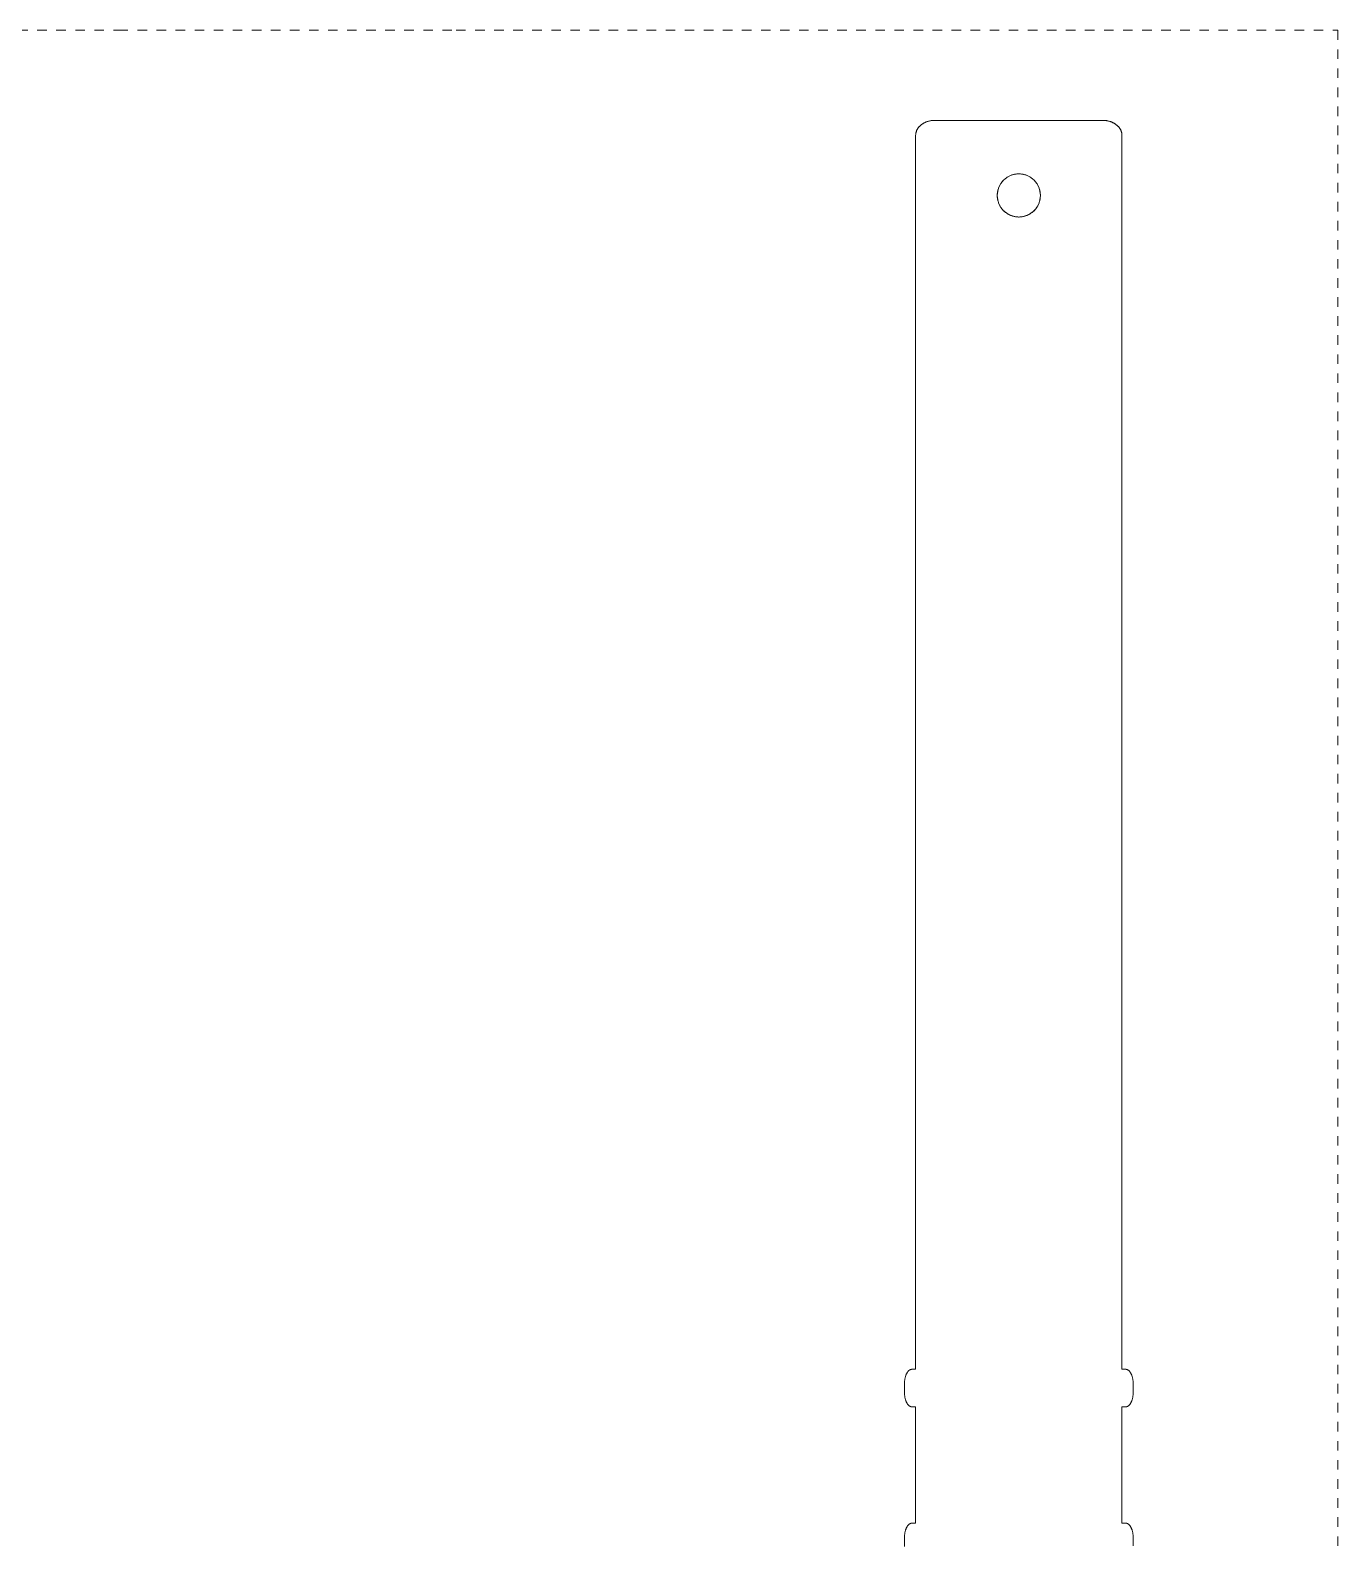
# Model space of a CAD drawing. Header units: inches. Extents: x -7 to 144, y -3 to 95.
# Drawn here: x 69.65 to 83.37, y 11.78 to 27.68 of the extents above; entities that cross this region are included whole.
import ezdxf

# ---------------------------------------------------------------- set-up
doc = ezdxf.new("R2010")
doc.units = ezdxf.units.IN
doc.linetypes.add('HIDDEN', pattern=[1.905, 1.27, -0.635])
doc.layers.add('ZANO_R', color=7, linetype='Continuous', lineweight=0)
doc.layers.add('ZANO_R_przerywana', color=250, linetype='HIDDEN', lineweight=0)

msp = doc.modelspace()

# ---------------------------------------------------------------- linework, layer by layer
at = {"layer": 'ZANO_R'}
for p, q in [((79.0367, 26.70884), (79.03255, 26.70686)), ((79.04089, 26.71073), (79.0367, 26.70884)), ((79.04512, 26.71254), (79.04089, 26.71073)), ((79.04938, 26.71426), (79.04512, 26.71254)), ((79.05368, 26.71589), (79.04938, 26.71426)), ((79.058, 26.71744), (79.05368, 26.71589)), ((79.06236, 26.7189), (79.058, 26.71744)), ((79.06705, 26.72037), (79.06236, 26.7189)), ((79.07177, 26.72174), (79.06705, 26.72037)), ((79.07652, 26.72302), (79.07177, 26.72174)), ((79.08129, 26.7242), (79.07652, 26.72302)), ((79.08608, 26.72529), (79.08129, 26.7242)), ((79.0909, 26.72628), (79.08608, 26.72529)), ((79.09573, 26.72717), (79.0909, 26.72628)), ((79.10059, 26.72797), (79.09573, 26.72717)), ((79.10546, 26.72868), (79.10059, 26.72797)), ((79.11035, 26.7293), (79.10546, 26.72868)), ((79.11526, 26.72982), (79.11035, 26.7293)), ((79.12017, 26.73024), (79.11526, 26.72982)), ((79.12509, 26.73057), (79.12017, 26.73024)), ((79.13001, 26.73081), (79.12509, 26.73057)), ((79.13493, 26.73095), (79.13001, 26.73081)), ((79.13986, 26.73099), (79.13493, 26.73095)), ((79.34894, 26.73099), (79.13986, 26.73099)), ((79.38713, 26.73099), (79.34894, 26.73099)), ((80.65454, 26.73099), (79.38713, 26.73099)), ((80.69274, 26.73099), (80.65454, 26.73099)), ((80.90182, 26.73099), (80.69274, 26.73099)), ((80.90674, 26.73095), (80.90182, 26.73099)), ((80.91167, 26.73081), (80.90674, 26.73095)), ((80.91659, 26.73057), (80.91167, 26.73081)), ((80.92151, 26.73024), (80.91659, 26.73057)), ((80.92642, 26.72982), (80.92151, 26.73024)), ((80.93132, 26.7293), (80.92642, 26.72982)), ((80.93621, 26.72868), (80.93132, 26.7293)), ((80.94109, 26.72797), (80.93621, 26.72868)), ((80.94594, 26.72717), (80.94109, 26.72797)), ((80.95077, 26.72628), (80.94594, 26.72717)), ((80.95559, 26.72529), (80.95077, 26.72628)), ((80.96038, 26.7242), (80.95559, 26.72529)), ((80.96515, 26.72302), (80.96038, 26.7242)), ((80.9699, 26.72174), (80.96515, 26.72302)), ((80.97462, 26.72037), (80.9699, 26.72174)), ((80.97931, 26.7189), (80.97462, 26.72037)), ((80.98367, 26.71744), (80.97931, 26.7189)), ((80.988, 26.71589), (80.98367, 26.71744)), ((80.99229, 26.71426), (80.988, 26.71589)), ((80.99656, 26.71254), (80.99229, 26.71426)), ((81.00078, 26.71073), (80.99656, 26.71254)), ((81.00497, 26.70884), (81.00078, 26.71073)), ((81.00912, 26.70686), (81.00497, 26.70884)), ((78.93822, 26.5774), (78.93816, 26.57351)), ((78.93816, 26.57351), (78.93816, 25.35304)), ((78.93841, 26.58129), (78.93822, 26.5774)), ((78.93872, 26.58518), (78.93841, 26.58129)), ((78.93915, 26.58905), (78.93872, 26.58518)), ((78.9397, 26.5929), (78.93915, 26.58905)), ((78.94037, 26.59674), (78.9397, 26.5929)), ((78.94116, 26.60055), (78.94037, 26.59674)), ((78.94206, 26.60434), (78.94116, 26.60055)), ((78.94313, 26.60824), (78.94206, 26.60434)), ((78.94431, 26.61211), (78.94313, 26.60824)), ((78.94562, 26.61594), (78.94431, 26.61211)), ((78.94704, 26.61973), (78.94562, 26.61594)), ((78.94858, 26.62347), (78.94704, 26.61973)), ((78.95023, 26.62717), (78.94858, 26.62347)), ((78.95199, 26.63081), (78.95023, 26.62717)), ((78.95385, 26.63441), (78.95199, 26.63081)), ((78.95588, 26.63805), (78.95385, 26.63441)), ((78.95801, 26.64164), (78.95588, 26.63805)), ((78.96025, 26.64517), (78.95801, 26.64164)), ((78.96258, 26.64863), (78.96025, 26.64517)), ((78.96501, 26.65202), (78.96258, 26.64863)), ((78.96753, 26.65535), (78.96501, 26.65202)), ((78.97014, 26.65861), (78.96753, 26.65535)), ((78.97283, 26.6618), (78.97014, 26.65861)), ((78.97566, 26.66497), (78.97283, 26.6618)), ((78.97856, 26.66807), (78.97566, 26.66497)), ((78.98155, 26.67109), (78.97856, 26.66807)), ((78.98461, 26.67404), (78.98155, 26.67109)), ((78.98774, 26.67691), (78.98461, 26.67404)), ((78.99093, 26.67971), (78.98774, 26.67691)), ((78.99419, 26.68243), (78.99093, 26.67971)), ((78.99752, 26.68508), (78.99419, 26.68243)), ((79.00117, 26.68785), (78.99752, 26.68508)), ((79.0049, 26.69054), (79.00117, 26.68785)), ((79.00868, 26.69314), (79.0049, 26.69054)), ((79.01253, 26.69564), (79.00868, 26.69314)), ((79.01643, 26.69806), (79.01253, 26.69564)), ((79.02039, 26.70039), (79.01643, 26.69806)), ((79.02439, 26.70264), (79.02039, 26.70039)), ((79.02845, 26.70479), (79.02439, 26.70264)), ((79.03255, 26.70686), (79.02845, 26.70479)), ((81.01322, 26.70479), (81.00912, 26.70686)), ((81.01728, 26.70264), (81.01322, 26.70479)), ((81.02129, 26.70039), (81.01728, 26.70264)), ((81.02524, 26.69806), (81.02129, 26.70039)), ((81.02915, 26.69564), (81.02524, 26.69806)), ((81.03299, 26.69314), (81.02915, 26.69564)), ((81.03678, 26.69054), (81.03299, 26.69314)), ((81.0405, 26.68785), (81.03678, 26.69054)), ((81.04416, 26.68508), (81.0405, 26.68785)), ((81.04748, 26.68243), (81.04416, 26.68508)), ((81.05074, 26.67971), (81.04748, 26.68243)), ((81.05394, 26.67691), (81.05074, 26.67971)), ((81.05707, 26.67404), (81.05394, 26.67691)), ((81.06013, 26.67109), (81.05707, 26.67404)), ((81.06311, 26.66807), (81.06013, 26.67109)), ((81.06602, 26.66497), (81.06311, 26.66807)), ((81.06884, 26.6618), (81.06602, 26.66497)), ((81.07153, 26.65861), (81.06884, 26.6618)), ((81.07414, 26.65535), (81.07153, 26.65861)), ((81.07666, 26.65202), (81.07414, 26.65535)), ((81.07909, 26.64863), (81.07666, 26.65202)), ((81.08143, 26.64517), (81.07909, 26.64863)), ((81.08366, 26.64164), (81.08143, 26.64517)), ((81.08579, 26.63805), (81.08366, 26.64164)), ((81.08782, 26.63441), (81.08579, 26.63805)), ((81.08968, 26.63081), (81.08782, 26.63441)), ((81.09144, 26.62717), (81.08968, 26.63081)), ((81.09309, 26.62347), (81.09144, 26.62717)), ((81.09463, 26.61973), (81.09309, 26.62347)), ((81.09605, 26.61594), (81.09463, 26.61973)), ((81.09736, 26.61211), (81.09605, 26.61594)), ((81.09855, 26.60824), (81.09736, 26.61211)), ((81.09961, 26.60434), (81.09855, 26.60824)), ((81.10052, 26.60055), (81.09961, 26.60434)), ((81.10131, 26.59674), (81.10052, 26.60055)), ((81.10198, 26.5929), (81.10131, 26.59674)), ((81.10253, 26.58905), (81.10198, 26.5929)), ((81.10296, 26.58518), (81.10253, 26.58905)), ((81.10326, 26.58129), (81.10296, 26.58518)), ((81.10345, 26.5774), (81.10326, 26.58129)), ((81.10351, 26.57351), (81.10345, 26.5774)), ((81.10351, 25.35304), (81.10351, 26.57351)), ((79.83814, 26.07726), (79.83368, 26.07094)), ((79.84281, 26.08342), (79.83814, 26.07726)), ((79.84768, 26.08941), (79.84281, 26.08342)), ((79.85276, 26.09524), (79.84768, 26.08941)), ((79.85804, 26.10089), (79.85276, 26.09524)), ((79.8635, 26.10636), (79.85804, 26.10089)), ((79.86915, 26.11163), (79.8635, 26.10636)), ((79.87498, 26.11671), (79.86915, 26.11163)), ((79.88097, 26.12159), (79.87498, 26.11671)), ((79.88713, 26.12626), (79.88097, 26.12159)), ((79.89345, 26.13072), (79.88713, 26.12626)), ((79.89991, 26.13496), (79.89345, 26.13072)), ((79.90652, 26.13898), (79.89991, 26.13496)), ((79.91325, 26.14277), (79.90652, 26.13898)), ((79.92012, 26.14632), (79.91325, 26.14277)), ((79.9271, 26.14964), (79.92012, 26.14632)), ((79.93419, 26.15273), (79.9271, 26.14964)), ((79.94138, 26.15556), (79.93419, 26.15273)), ((79.94866, 26.15815), (79.94138, 26.15556)), ((79.95603, 26.16049), (79.94866, 26.15815)), ((79.96347, 26.16258), (79.95603, 26.16049)), ((79.97098, 26.16441), (79.96347, 26.16258)), ((79.97855, 26.16598), (79.97098, 26.16441)), ((79.98617, 26.16729), (79.97855, 26.16598)), ((79.99382, 26.16835), (79.98617, 26.16729)), ((80.00151, 26.16914), (79.99382, 26.16835)), ((80.00922, 26.16967), (80.00151, 26.16914)), ((80.01695, 26.16993), (80.00922, 26.16967)), ((80.02468, 26.16993), (80.01695, 26.16993)), ((80.03241, 26.16967), (80.02468, 26.16993)), ((80.04012, 26.16914), (80.03241, 26.16967)), ((80.04781, 26.16835), (80.04012, 26.16914)), ((80.05546, 26.1673), (80.04781, 26.16835)), ((80.06308, 26.16599), (80.05546, 26.1673)), ((80.07065, 26.16442), (80.06308, 26.16599)), ((80.07816, 26.16259), (80.07065, 26.16442)), ((80.0856, 26.1605), (80.07816, 26.16259)), ((80.09297, 26.15816), (80.0856, 26.1605)), ((80.10026, 26.15558), (80.09297, 26.15816)), ((80.10745, 26.15274), (80.10026, 26.15558)), ((80.11454, 26.14966), (80.10745, 26.15274)), ((80.12152, 26.14634), (80.11454, 26.14966)), ((80.12838, 26.14279), (80.12152, 26.14634)), ((80.13512, 26.139), (80.12838, 26.14279)), ((80.14173, 26.13498), (80.13512, 26.139)), ((80.14819, 26.13075), (80.14173, 26.13498)), ((80.15451, 26.12629), (80.14819, 26.13075)), ((80.16067, 26.12162), (80.15451, 26.12629)), ((80.16666, 26.11674), (80.16067, 26.12162)), ((80.17249, 26.11166), (80.16666, 26.11674)), ((80.17814, 26.10639), (80.17249, 26.11166)), ((80.1836, 26.10092), (80.17814, 26.10639)), ((80.18888, 26.09527), (80.1836, 26.10092)), ((80.19396, 26.08945), (80.18888, 26.09527)), ((80.19884, 26.08345), (80.19396, 26.08945)), ((80.20351, 26.07729), (80.19884, 26.08345)), ((80.20797, 26.07098), (80.20351, 26.07729)), ((79.79475, 25.95516), (79.79449, 25.94743)), ((79.79449, 25.94743), (79.79449, 25.9397)), ((79.79449, 25.9397), (79.79476, 25.93198)), ((79.79528, 25.96287), (79.79475, 25.95516)), ((79.79476, 25.93198), (79.79529, 25.92426)), ((79.79607, 25.97056), (79.79528, 25.96287)), ((79.79529, 25.92426), (79.79608, 25.91657)), ((79.79712, 25.97822), (79.79607, 25.97056)), ((79.79608, 25.91657), (79.79713, 25.90892)), ((79.79844, 25.98583), (79.79712, 25.97822)), ((79.80001, 25.9934), (79.79844, 25.98583)), ((79.80184, 26.00091), (79.80001, 25.9934)), ((79.80392, 26.00836), (79.80184, 26.00091)), ((79.80626, 26.01572), (79.80392, 26.00836)), ((79.80885, 26.02301), (79.80626, 26.01572)), ((79.81168, 26.0302), (79.80885, 26.02301)), ((79.81476, 26.03729), (79.81168, 26.0302)), ((79.81808, 26.04427), (79.81476, 26.03729)), ((79.82164, 26.05113), (79.81808, 26.04427)), ((79.82542, 26.05787), (79.82164, 26.05113)), ((79.82944, 26.06448), (79.82542, 26.05787)), ((79.83368, 26.07094), (79.82944, 26.06448)), ((80.21221, 26.06451), (80.20797, 26.07098)), ((80.21623, 26.05791), (80.21221, 26.06451)), ((80.22002, 26.05117), (80.21623, 26.05791)), ((80.22357, 26.04431), (80.22002, 26.05117)), ((80.22689, 26.03733), (80.22357, 26.04431)), ((80.22997, 26.03024), (80.22689, 26.03733)), ((80.23281, 26.02305), (80.22997, 26.03024)), ((80.2354, 26.01576), (80.23281, 26.02305)), ((80.23774, 26.0084), (80.2354, 26.01576)), ((80.23983, 26.00095), (80.23774, 26.0084)), ((80.24166, 25.99344), (80.23983, 26.00095)), ((80.24323, 25.98588), (80.24166, 25.99344)), ((80.24454, 25.97826), (80.24323, 25.98588)), ((80.2456, 25.9706), (80.24454, 25.97826)), ((80.24455, 25.90896), (80.2456, 25.91662)), ((80.24639, 25.96291), (80.2456, 25.9706)), ((80.2456, 25.91662), (80.24639, 25.92431)), ((80.24692, 25.9552), (80.24639, 25.96291)), ((80.24639, 25.92431), (80.24692, 25.93202)), ((80.24718, 25.94747), (80.24692, 25.9552)), ((80.24692, 25.93202), (80.24718, 25.93974)), ((80.24718, 25.93974), (80.24718, 25.94747)), ((79.79713, 25.90892), (79.79844, 25.9013)), ((79.79844, 25.9013), (79.80002, 25.89373)), ((79.80002, 25.89373), (79.80185, 25.88622)), ((79.80185, 25.88622), (79.80393, 25.87878)), ((79.80393, 25.87878), (79.80627, 25.87141)), ((79.80627, 25.87141), (79.80886, 25.86413)), ((79.80886, 25.86413), (79.8117, 25.85694)), ((79.8117, 25.85694), (79.81478, 25.84985)), ((79.81478, 25.84985), (79.8181, 25.84287)), ((79.8181, 25.84287), (79.82166, 25.836)), ((79.82166, 25.836), (79.82545, 25.82927)), ((79.82545, 25.82927), (79.82946, 25.82266)), ((79.82946, 25.82266), (79.8337, 25.8162)), ((79.8337, 25.8162), (79.83816, 25.80988)), ((79.83816, 25.80988), (79.84283, 25.80372)), ((79.84283, 25.80372), (79.84771, 25.79773)), ((79.84771, 25.79773), (79.85279, 25.7919)), ((79.85279, 25.7919), (79.85807, 25.78625)), ((79.85807, 25.78625), (79.86354, 25.78079)), ((79.86354, 25.78079), (79.86919, 25.77551)), ((79.86919, 25.77551), (79.87501, 25.77043)), ((79.87501, 25.77043), (79.88101, 25.76556)), ((79.88101, 25.76556), (79.88717, 25.76089)), ((79.88717, 25.76089), (79.89348, 25.75643)), ((79.89348, 25.75643), (79.89995, 25.75219)), ((80.14176, 25.75221), (80.14823, 25.75645)), ((80.14823, 25.75645), (80.15454, 25.76091)), ((80.15454, 25.76091), (80.1607, 25.76558)), ((80.1607, 25.76558), (80.1667, 25.77046)), ((80.1667, 25.77046), (80.17252, 25.77554)), ((80.17252, 25.77554), (80.17817, 25.78082)), ((80.17817, 25.78082), (80.18364, 25.78629)), ((80.18364, 25.78629), (80.18891, 25.79194)), ((80.18891, 25.79194), (80.19399, 25.79776)), ((80.19399, 25.79776), (80.19887, 25.80376)), ((80.19887, 25.80376), (80.20354, 25.80992)), ((80.20354, 25.80992), (80.208, 25.81623)), ((80.208, 25.81623), (80.21223, 25.8227)), ((80.21223, 25.8227), (80.21625, 25.8293)), ((80.21625, 25.8293), (80.22004, 25.83604)), ((80.22004, 25.83604), (80.22359, 25.84291)), ((80.22359, 25.84291), (80.22691, 25.84989)), ((80.22691, 25.84989), (80.22999, 25.85698)), ((80.22999, 25.85698), (80.23283, 25.86417)), ((80.23283, 25.86417), (80.23541, 25.87145)), ((80.23541, 25.87145), (80.23775, 25.87882)), ((80.23775, 25.87882), (80.23984, 25.88626)), ((80.23984, 25.88626), (80.24167, 25.89377)), ((80.24167, 25.89377), (80.24324, 25.90134)), ((80.24324, 25.90134), (80.24455, 25.90896)), ((79.89995, 25.75219), (79.90655, 25.74817)), ((79.90655, 25.74817), (79.91329, 25.74439)), ((79.91329, 25.74439), (79.92015, 25.74083)), ((79.92015, 25.74083), (79.92714, 25.73751)), ((79.92714, 25.73751), (79.93423, 25.73443)), ((79.93423, 25.73443), (79.94142, 25.7316)), ((79.94142, 25.7316), (79.9487, 25.72901)), ((79.9487, 25.72901), (79.95607, 25.72667)), ((79.95607, 25.72667), (79.96351, 25.72459)), ((79.96351, 25.72459), (79.97102, 25.72276)), ((79.97102, 25.72276), (79.97859, 25.72119)), ((79.97859, 25.72119), (79.98621, 25.71987)), ((79.98621, 25.71987), (79.99387, 25.71882)), ((79.99387, 25.71882), (80.00156, 25.71803)), ((80.00156, 25.71803), (80.00927, 25.71751)), ((80.00927, 25.71751), (80.01699, 25.71724)), ((80.01699, 25.71724), (80.02472, 25.71724)), ((80.02472, 25.71724), (80.03245, 25.71751)), ((80.03245, 25.71751), (80.04016, 25.71804)), ((80.04016, 25.71804), (80.04785, 25.71883)), ((80.04785, 25.71883), (80.05551, 25.71988)), ((80.05551, 25.71988), (80.06313, 25.72119)), ((80.06313, 25.72119), (80.07069, 25.72277)), ((80.07069, 25.72277), (80.0782, 25.7246)), ((80.0782, 25.7246), (80.08565, 25.72668)), ((80.08565, 25.72668), (80.09301, 25.72902)), ((80.09301, 25.72902), (80.1003, 25.73161)), ((80.1003, 25.73161), (80.10749, 25.73445)), ((80.10749, 25.73445), (80.11458, 25.73753)), ((80.11458, 25.73753), (80.12156, 25.74085)), ((80.12156, 25.74085), (80.12842, 25.74441)), ((80.12842, 25.74441), (80.13516, 25.7482)), ((80.13516, 25.7482), (80.14176, 25.75221)), ((78.93816, 25.35304), (78.93816, 15.6573)), ((81.10351, 15.6573), (81.10351, 25.35304)), ((78.93816, 15.6573), (78.93816, 13.62837)), ((81.10351, 13.62837), (81.10351, 15.6573)), ((78.82309, 13.51422), (78.82213, 13.50688)), ((78.82424, 13.52156), (78.82309, 13.51422)), ((78.82558, 13.52886), (78.82424, 13.52156)), ((78.82711, 13.53609), (78.82558, 13.52886)), ((78.82885, 13.54322), (78.82711, 13.53609)), ((78.83077, 13.55022), (78.82885, 13.54322)), ((78.83288, 13.55706), (78.83077, 13.55022)), ((78.83518, 13.56372), (78.83288, 13.55706)), ((78.8364, 13.56696), (78.83518, 13.56372)), ((78.83766, 13.57015), (78.8364, 13.56696)), ((78.83896, 13.57327), (78.83766, 13.57015)), ((78.8403, 13.57633), (78.83896, 13.57327)), ((78.84169, 13.57932), (78.8403, 13.57633)), ((78.84311, 13.58224), (78.84169, 13.57932)), ((78.84457, 13.58509), (78.84311, 13.58224)), ((78.84607, 13.58786), (78.84457, 13.58509)), ((78.8476, 13.59054), (78.84607, 13.58786)), ((78.84916, 13.59315), (78.8476, 13.59054)), ((78.85075, 13.59567), (78.84916, 13.59315)), ((78.85238, 13.5981), (78.85075, 13.59567)), ((78.85403, 13.60045), (78.85238, 13.5981)), ((78.8557, 13.6027), (78.85403, 13.60045)), ((78.8574, 13.60486), (78.8557, 13.6027)), ((78.85912, 13.60693), (78.8574, 13.60486)), ((78.86086, 13.6089), (78.85912, 13.60693)), ((78.86262, 13.61078), (78.86086, 13.6089)), ((78.8644, 13.61256), (78.86262, 13.61078)), ((78.86619, 13.61424), (78.8644, 13.61256)), ((78.86799, 13.61582), (78.86619, 13.61424)), ((78.8698, 13.61731), (78.86799, 13.61582)), ((78.87071, 13.61802), (78.8698, 13.61731)), ((78.87163, 13.6187), (78.87071, 13.61802)), ((78.87254, 13.61936), (78.87163, 13.6187)), ((78.87345, 13.61999), (78.87254, 13.61936)), ((78.87437, 13.6206), (78.87345, 13.61999)), ((78.87529, 13.62119), (78.87437, 13.6206)), ((78.8762, 13.62175), (78.87529, 13.62119)), ((78.87712, 13.62229), (78.8762, 13.62175)), ((78.87804, 13.6228), (78.87712, 13.62229)), ((78.87896, 13.62329), (78.87804, 13.6228)), ((78.87988, 13.62376), (78.87896, 13.62329)), ((78.8808, 13.6242), (78.87988, 13.62376)), ((78.88171, 13.62462), (78.8808, 13.6242)), ((78.88263, 13.62502), (78.88171, 13.62462)), ((78.88355, 13.62539), (78.88263, 13.62502)), ((78.88446, 13.62574), (78.88355, 13.62539)), ((78.88537, 13.62607), (78.88446, 13.62574)), ((78.88629, 13.62637), (78.88537, 13.62607)), ((78.8872, 13.62665), (78.88629, 13.62637)), ((78.8881, 13.62691), (78.8872, 13.62665)), ((78.88901, 13.62715), (78.8881, 13.62691)), ((78.88991, 13.62737), (78.88901, 13.62715)), ((78.89081, 13.62756), (78.88991, 13.62737)), ((78.89171, 13.62773), (78.89081, 13.62756)), ((78.89261, 13.62788), (78.89171, 13.62773)), ((78.8935, 13.62801), (78.89261, 13.62788)), ((78.89439, 13.62812), (78.8935, 13.62801)), ((78.89528, 13.62821), (78.89439, 13.62812)), ((78.89616, 13.62828), (78.89528, 13.62821)), ((78.89704, 13.62833), (78.89616, 13.62828)), ((78.89792, 13.62836), (78.89704, 13.62833)), ((78.89879, 13.62837), (78.89792, 13.62836)), ((78.93816, 13.62837), (78.89879, 13.62837)), ((81.14289, 13.62837), (81.10351, 13.62837)), ((81.14376, 13.62836), (81.14289, 13.62837)), ((81.14463, 13.62833), (81.14376, 13.62836)), ((81.14551, 13.62828), (81.14463, 13.62833)), ((81.1464, 13.62821), (81.14551, 13.62828)), ((81.14728, 13.62812), (81.1464, 13.62821)), ((81.14817, 13.62801), (81.14728, 13.62812)), ((81.14906, 13.62788), (81.14817, 13.62801)), ((81.14996, 13.62773), (81.14906, 13.62788)), ((81.15086, 13.62756), (81.14996, 13.62773)), ((81.15176, 13.62737), (81.15086, 13.62756)), ((81.15266, 13.62715), (81.15176, 13.62737)), ((81.15357, 13.62691), (81.15266, 13.62715)), ((81.15448, 13.62665), (81.15357, 13.62691)), ((81.15539, 13.62637), (81.15448, 13.62665)), ((81.1563, 13.62607), (81.15539, 13.62637)), ((81.15721, 13.62574), (81.1563, 13.62607)), ((81.15813, 13.62539), (81.15721, 13.62574)), ((81.15904, 13.62502), (81.15813, 13.62539)), ((81.15996, 13.62462), (81.15904, 13.62502)), ((81.16088, 13.6242), (81.15996, 13.62462)), ((81.1618, 13.62376), (81.16088, 13.6242)), ((81.16271, 13.62329), (81.1618, 13.62376)), ((81.16363, 13.6228), (81.16271, 13.62329)), ((81.16455, 13.62229), (81.16363, 13.6228)), ((81.16547, 13.62175), (81.16455, 13.62229)), ((81.16639, 13.62119), (81.16547, 13.62175)), ((81.1673, 13.6206), (81.16639, 13.62119)), ((81.16822, 13.61999), (81.1673, 13.6206)), ((81.16913, 13.61936), (81.16822, 13.61999)), ((81.17005, 13.6187), (81.16913, 13.61936)), ((81.17096, 13.61802), (81.17005, 13.6187)), ((81.17187, 13.61731), (81.17096, 13.61802)), ((81.17368, 13.61582), (81.17187, 13.61731)), ((81.17548, 13.61424), (81.17368, 13.61582)), ((81.17727, 13.61256), (81.17548, 13.61424)), ((81.17905, 13.61078), (81.17727, 13.61256)), ((81.18081, 13.6089), (81.17905, 13.61078)), ((81.18255, 13.60693), (81.18081, 13.6089)), ((81.18427, 13.60486), (81.18255, 13.60693)), ((81.18597, 13.6027), (81.18427, 13.60486)), ((81.18765, 13.60045), (81.18597, 13.6027)), ((81.1893, 13.5981), (81.18765, 13.60045)), ((81.19092, 13.59567), (81.1893, 13.5981)), ((81.19252, 13.59315), (81.19092, 13.59567)), ((81.19408, 13.59054), (81.19252, 13.59315)), ((81.19561, 13.58786), (81.19408, 13.59054)), ((81.1971, 13.58509), (81.19561, 13.58786)), ((81.19856, 13.58224), (81.1971, 13.58509)), ((81.19999, 13.57932), (81.19856, 13.58224)), ((81.20137, 13.57633), (81.19999, 13.57932)), ((81.20271, 13.57327), (81.20137, 13.57633)), ((81.20402, 13.57015), (81.20271, 13.57327)), ((81.20528, 13.56696), (81.20402, 13.57015)), ((81.20649, 13.56372), (81.20528, 13.56696)), ((81.20879, 13.55706), (81.20649, 13.56372)), ((81.2109, 13.55022), (81.20879, 13.55706)), ((81.21283, 13.54322), (81.2109, 13.55022)), ((81.21456, 13.53609), (81.21283, 13.54322)), ((81.2161, 13.52886), (81.21456, 13.53609)), ((81.21744, 13.52156), (81.2161, 13.52886)), ((81.21859, 13.51422), (81.21744, 13.52156)), ((81.21954, 13.50688), (81.21859, 13.51422)), ((78.82013, 13.47791), (78.82005, 13.47089)), ((78.82005, 13.47089), (78.82005, 13.39215)), ((78.82005, 13.39215), (78.82013, 13.38513)), ((78.82037, 13.48504), (78.82013, 13.47791)), ((78.82013, 13.38513), (78.82037, 13.378)), ((78.82078, 13.49226), (78.82037, 13.48504)), ((78.82037, 13.378), (78.82078, 13.37078)), ((78.82136, 13.49955), (78.82078, 13.49226)), ((78.82078, 13.37078), (78.82136, 13.3635)), ((78.82213, 13.50688), (78.82136, 13.49955)), ((78.82136, 13.3635), (78.82213, 13.35617)), ((78.82213, 13.35617), (78.82309, 13.34882)), ((81.21859, 13.34882), (81.21954, 13.35617)), ((81.22031, 13.49955), (81.21954, 13.50688)), ((81.21954, 13.35617), (81.22031, 13.3635)), ((81.2209, 13.49226), (81.22031, 13.49955)), ((81.22031, 13.3635), (81.2209, 13.37078)), ((81.22131, 13.48504), (81.2209, 13.49226)), ((81.2209, 13.37078), (81.22131, 13.378)), ((81.22155, 13.47791), (81.22131, 13.48504)), ((81.22131, 13.378), (81.22155, 13.38513)), ((81.22162, 13.47089), (81.22155, 13.47791)), ((81.22155, 13.38513), (81.22162, 13.39215)), ((81.22162, 13.39215), (81.22162, 13.47089)), ((78.82309, 13.34882), (78.82424, 13.34148)), ((78.82424, 13.34148), (78.82558, 13.33419)), ((78.82558, 13.33419), (78.82711, 13.32696)), ((78.82711, 13.32696), (78.82885, 13.31982)), ((78.82885, 13.31982), (78.83077, 13.31282)), ((78.83077, 13.31282), (78.83288, 13.30598)), ((78.83288, 13.30598), (78.83518, 13.29933)), ((78.83518, 13.29933), (78.8364, 13.29608)), ((78.8364, 13.29608), (78.83766, 13.29289)), ((78.83766, 13.29289), (78.83896, 13.28977)), ((78.83896, 13.28977), (78.8403, 13.28671)), ((78.8403, 13.28671), (78.84169, 13.28372)), ((78.84169, 13.28372), (78.84311, 13.2808)), ((78.84311, 13.2808), (78.84457, 13.27795)), ((78.84457, 13.27795), (78.84607, 13.27519)), ((78.84607, 13.27519), (78.8476, 13.2725)), ((78.8476, 13.2725), (78.84916, 13.26989)), ((78.84916, 13.26989), (78.85075, 13.26737)), ((78.85075, 13.26737), (78.85238, 13.26494)), ((78.85238, 13.26494), (78.85403, 13.2626)), ((78.85403, 13.2626), (78.8557, 13.26034)), ((78.8557, 13.26034), (78.8574, 13.25818)), ((78.8574, 13.25818), (78.85912, 13.25612)), ((78.85912, 13.25612), (78.86086, 13.25414)), ((78.86086, 13.25414), (78.86262, 13.25227)), ((78.86262, 13.25227), (78.8644, 13.25049)), ((78.8644, 13.25049), (78.86619, 13.2488)), ((78.86619, 13.2488), (78.86799, 13.24722)), ((78.86799, 13.24722), (78.8698, 13.24573)), ((78.8698, 13.24573), (78.87071, 13.24502)), ((78.87071, 13.24502), (78.87163, 13.24434)), ((78.87163, 13.24434), (78.87254, 13.24368)), ((78.87254, 13.24368), (78.87345, 13.24305)), ((78.87345, 13.24305), (78.87437, 13.24244)), ((78.87437, 13.24244), (78.87529, 13.24185)), ((78.87529, 13.24185), (78.8762, 13.24129)), ((78.8762, 13.24129), (78.87712, 13.24075)), ((78.87712, 13.24075), (78.87804, 13.24024)), ((78.87804, 13.24024), (78.87896, 13.23975)), ((78.87896, 13.23975), (78.87988, 13.23928)), ((78.87988, 13.23928), (78.8808, 13.23884)), ((78.8808, 13.23884), (78.88171, 13.23842)), ((78.88171, 13.23842), (78.88263, 13.23803)), ((78.88263, 13.23803), (78.88355, 13.23765)), ((78.88355, 13.23765), (78.88446, 13.2373)), ((78.88446, 13.2373), (78.88537, 13.23698)), ((78.88537, 13.23698), (78.88629, 13.23667)), ((78.88629, 13.23667), (78.8872, 13.23639)), ((78.8872, 13.23639), (78.8881, 13.23613)), ((78.8881, 13.23613), (78.88901, 13.23589)), ((78.88901, 13.23589), (78.88991, 13.23568)), ((78.88991, 13.23568), (78.89081, 13.23548)), ((78.89081, 13.23548), (78.89171, 13.23531)), ((78.89171, 13.23531), (78.89261, 13.23516)), ((78.89261, 13.23516), (78.8935, 13.23503)), ((78.8935, 13.23503), (78.89439, 13.23492)), ((78.89439, 13.23492), (78.89528, 13.23483)), ((78.89528, 13.23483), (78.89616, 13.23476)), ((78.89616, 13.23476), (78.89704, 13.23471)), ((78.89704, 13.23471), (78.89792, 13.23468)), ((78.89792, 13.23468), (78.89879, 13.23467)), ((78.89879, 13.23467), (78.93816, 13.23467)), ((78.93816, 13.23467), (78.93816, 12.0142)), ((81.10351, 12.0142), (81.10351, 13.23467)), ((81.10351, 13.23467), (81.14289, 13.23467)), ((81.14289, 13.23467), (81.14376, 13.23468)), ((81.14376, 13.23468), (81.14463, 13.23471)), ((81.14463, 13.23471), (81.14551, 13.23476)), ((81.14551, 13.23476), (81.1464, 13.23483)), ((81.1464, 13.23483), (81.14728, 13.23492)), ((81.14728, 13.23492), (81.14817, 13.23503)), ((81.14817, 13.23503), (81.14906, 13.23516)), ((81.14906, 13.23516), (81.14996, 13.23531)), ((81.14996, 13.23531), (81.15086, 13.23548)), ((81.15086, 13.23548), (81.15176, 13.23568)), ((81.15176, 13.23568), (81.15266, 13.23589)), ((81.15266, 13.23589), (81.15357, 13.23613)), ((81.15357, 13.23613), (81.15448, 13.23639)), ((81.15448, 13.23639), (81.15539, 13.23667)), ((81.15539, 13.23667), (81.1563, 13.23698)), ((81.1563, 13.23698), (81.15721, 13.2373)), ((81.15721, 13.2373), (81.15813, 13.23765)), ((81.15813, 13.23765), (81.15904, 13.23803)), ((81.15904, 13.23803), (81.15996, 13.23842)), ((81.15996, 13.23842), (81.16088, 13.23884)), ((81.16088, 13.23884), (81.1618, 13.23928)), ((81.1618, 13.23928), (81.16271, 13.23975)), ((81.16271, 13.23975), (81.16363, 13.24024)), ((81.16363, 13.24024), (81.16455, 13.24075)), ((81.16455, 13.24075), (81.16547, 13.24129)), ((81.16547, 13.24129), (81.16639, 13.24185)), ((81.16639, 13.24185), (81.1673, 13.24244)), ((81.1673, 13.24244), (81.16822, 13.24305)), ((81.16822, 13.24305), (81.16913, 13.24368)), ((81.16913, 13.24368), (81.17005, 13.24434)), ((81.17005, 13.24434), (81.17096, 13.24502)), ((81.17096, 13.24502), (81.17187, 13.24573)), ((81.17187, 13.24573), (81.17368, 13.24722)), ((81.17368, 13.24722), (81.17548, 13.2488)), ((81.17548, 13.2488), (81.17727, 13.25049)), ((81.17727, 13.25049), (81.17905, 13.25227)), ((81.17905, 13.25227), (81.18081, 13.25414)), ((81.18081, 13.25414), (81.18255, 13.25612)), ((81.18255, 13.25612), (81.18427, 13.25818)), ((81.18427, 13.25818), (81.18597, 13.26034)), ((81.18597, 13.26034), (81.18765, 13.2626)), ((81.18765, 13.2626), (81.1893, 13.26494)), ((81.1893, 13.26494), (81.19092, 13.26737)), ((81.19092, 13.26737), (81.19252, 13.26989)), ((81.19252, 13.26989), (81.19408, 13.2725)), ((81.19408, 13.2725), (81.19561, 13.27519)), ((81.19561, 13.27519), (81.1971, 13.27795)), ((81.1971, 13.27795), (81.19856, 13.2808)), ((81.19856, 13.2808), (81.19999, 13.28372)), ((81.19999, 13.28372), (81.20137, 13.28671)), ((81.20137, 13.28671), (81.20271, 13.28977)), ((81.20271, 13.28977), (81.20402, 13.29289)), ((81.20402, 13.29289), (81.20528, 13.29608)), ((81.20528, 13.29608), (81.20649, 13.29933)), ((81.20649, 13.29933), (81.20879, 13.30598)), ((81.20879, 13.30598), (81.2109, 13.31282)), ((81.2109, 13.31282), (81.21283, 13.31982)), ((81.21283, 13.31982), (81.21456, 13.32696)), ((81.21456, 13.32696), (81.2161, 13.33419)), ((81.2161, 13.33419), (81.21744, 13.34148)), ((81.21744, 13.34148), (81.21859, 13.34882)), ((78.82885, 11.92905), (78.82711, 11.92191)), ((78.83077, 11.93605), (78.82885, 11.92905)), ((78.83288, 11.94289), (78.83077, 11.93605)), ((78.83518, 11.94954), (78.83288, 11.94289)), ((78.8364, 11.95279), (78.83518, 11.94954)), ((78.83766, 11.95598), (78.8364, 11.95279)), ((78.83896, 11.9591), (78.83766, 11.95598)), ((78.8403, 11.96216), (78.83896, 11.9591)), ((78.84169, 11.96515), (78.8403, 11.96216)), ((78.84311, 11.96807), (78.84169, 11.96515)), ((78.84457, 11.97092), (78.84311, 11.96807)), ((78.84607, 11.97368), (78.84457, 11.97092)), ((78.8476, 11.97637), (78.84607, 11.97368)), ((78.84916, 11.97898), (78.8476, 11.97637)), ((78.85075, 11.9815), (78.84916, 11.97898)), ((78.85238, 11.98393), (78.85075, 11.9815)), ((78.85403, 11.98627), (78.85238, 11.98393)), ((78.8557, 11.98853), (78.85403, 11.98627)), ((78.8574, 11.99069), (78.8557, 11.98853)), ((78.85912, 11.99275), (78.8574, 11.99069)), ((78.86086, 11.99473), (78.85912, 11.99275)), ((78.86262, 11.9966), (78.86086, 11.99473)), ((78.8644, 11.99838), (78.86262, 11.9966)), ((78.86619, 12.00007), (78.8644, 11.99838)), ((78.86799, 12.00165), (78.86619, 12.00007)), ((78.8698, 12.00314), (78.86799, 12.00165)), ((78.87071, 12.00385), (78.8698, 12.00314)), ((78.87163, 12.00453), (78.87071, 12.00385)), ((78.87254, 12.00519), (78.87163, 12.00453)), ((78.87345, 12.00582), (78.87254, 12.00519)), ((78.87437, 12.00643), (78.87345, 12.00582)), ((78.87529, 12.00702), (78.87437, 12.00643)), ((78.8762, 12.00758), (78.87529, 12.00702)), ((78.87712, 12.00812), (78.8762, 12.00758)), ((78.87804, 12.00863), (78.87712, 12.00812)), ((78.87896, 12.00912), (78.87804, 12.00863)), ((78.87988, 12.00959), (78.87896, 12.00912)), ((78.8808, 12.01003), (78.87988, 12.00959)), ((78.88171, 12.01045), (78.8808, 12.01003)), ((78.88263, 12.01084), (78.88171, 12.01045)), ((78.88355, 12.01122), (78.88263, 12.01084)), ((78.88446, 12.01157), (78.88355, 12.01122)), ((78.88537, 12.01189), (78.88446, 12.01157)), ((78.88629, 12.0122), (78.88537, 12.01189)), ((78.8872, 12.01248), (78.88629, 12.0122)), ((78.8881, 12.01274), (78.8872, 12.01248)), ((78.88901, 12.01298), (78.8881, 12.01274)), ((78.88991, 12.01319), (78.88901, 12.01298)), ((78.89081, 12.01339), (78.88991, 12.01319)), ((78.89171, 12.01356), (78.89081, 12.01339)), ((78.89261, 12.01371), (78.89171, 12.01356)), ((78.8935, 12.01384), (78.89261, 12.01371)), ((78.89439, 12.01395), (78.8935, 12.01384)), ((78.89528, 12.01404), (78.89439, 12.01395)), ((78.89616, 12.01411), (78.89528, 12.01404)), ((78.89704, 12.01416), (78.89616, 12.01411)), ((78.89792, 12.01419), (78.89704, 12.01416)), ((78.89879, 12.0142), (78.89792, 12.01419)), ((78.93816, 12.0142), (78.89879, 12.0142)), ((81.14289, 12.0142), (81.10351, 12.0142)), ((81.14376, 12.01419), (81.14289, 12.0142)), ((81.14463, 12.01416), (81.14376, 12.01419)), ((81.14551, 12.01411), (81.14463, 12.01416)), ((81.1464, 12.01404), (81.14551, 12.01411)), ((81.14728, 12.01395), (81.1464, 12.01404)), ((81.14817, 12.01384), (81.14728, 12.01395)), ((81.14906, 12.01371), (81.14817, 12.01384)), ((81.14996, 12.01356), (81.14906, 12.01371)), ((81.15086, 12.01339), (81.14996, 12.01356)), ((81.15176, 12.01319), (81.15086, 12.01339)), ((81.15266, 12.01298), (81.15176, 12.01319)), ((81.15357, 12.01274), (81.15266, 12.01298)), ((81.15448, 12.01248), (81.15357, 12.01274)), ((81.15539, 12.0122), (81.15448, 12.01248)), ((81.1563, 12.01189), (81.15539, 12.0122)), ((81.15721, 12.01157), (81.1563, 12.01189)), ((81.15813, 12.01122), (81.15721, 12.01157)), ((81.15904, 12.01084), (81.15813, 12.01122)), ((81.15996, 12.01045), (81.15904, 12.01084)), ((81.16088, 12.01003), (81.15996, 12.01045)), ((81.1618, 12.00959), (81.16088, 12.01003)), ((81.16271, 12.00912), (81.1618, 12.00959)), ((81.16363, 12.00863), (81.16271, 12.00912)), ((81.16455, 12.00812), (81.16363, 12.00863)), ((81.16547, 12.00758), (81.16455, 12.00812)), ((81.16639, 12.00702), (81.16547, 12.00758)), ((81.1673, 12.00643), (81.16639, 12.00702)), ((81.16822, 12.00582), (81.1673, 12.00643)), ((81.16913, 12.00519), (81.16822, 12.00582)), ((81.17005, 12.00453), (81.16913, 12.00519)), ((81.17096, 12.00385), (81.17005, 12.00453)), ((81.17187, 12.00314), (81.17096, 12.00385)), ((81.17368, 12.00165), (81.17187, 12.00314)), ((81.17548, 12.00007), (81.17368, 12.00165)), ((81.17727, 11.99838), (81.17548, 12.00007)), ((81.17905, 11.9966), (81.17727, 11.99838)), ((81.18081, 11.99473), (81.17905, 11.9966)), ((81.18255, 11.99275), (81.18081, 11.99473)), ((81.18427, 11.99069), (81.18255, 11.99275)), ((81.18597, 11.98853), (81.18427, 11.99069)), ((81.18765, 11.98627), (81.18597, 11.98853)), ((81.1893, 11.98393), (81.18765, 11.98627)), ((81.19092, 11.9815), (81.1893, 11.98393)), ((81.19252, 11.97898), (81.19092, 11.9815)), ((81.19408, 11.97637), (81.19252, 11.97898)), ((81.19561, 11.97368), (81.19408, 11.97637)), ((81.1971, 11.97092), (81.19561, 11.97368)), ((81.19856, 11.96807), (81.1971, 11.97092)), ((81.19999, 11.96515), (81.19856, 11.96807)), ((81.20137, 11.96216), (81.19999, 11.96515)), ((81.20271, 11.9591), (81.20137, 11.96216)), ((81.20402, 11.95598), (81.20271, 11.9591)), ((81.20528, 11.95279), (81.20402, 11.95598)), ((81.20649, 11.94954), (81.20528, 11.95279)), ((81.20879, 11.94289), (81.20649, 11.94954)), ((81.2109, 11.93605), (81.20879, 11.94289)), ((81.21283, 11.92905), (81.2109, 11.93605)), ((81.21456, 11.92191), (81.21283, 11.92905)), ((78.82013, 11.86374), (78.82005, 11.85672)), ((78.82005, 11.85672), (78.82005, 11.77798)), ((78.82005, 11.77798), (78.82013, 11.77096)), ((78.82037, 11.87087), (78.82013, 11.86374)), ((78.82078, 11.87809), (78.82037, 11.87087)), ((78.82136, 11.88537), (78.82078, 11.87809)), ((78.82213, 11.8927), (78.82136, 11.88537)), ((78.82309, 11.90005), (78.82213, 11.8927)), ((78.82424, 11.90739), (78.82309, 11.90005)), ((78.82558, 11.91468), (78.82424, 11.90739)), ((78.82711, 11.92191), (78.82558, 11.91468)), ((81.2161, 11.91468), (81.21456, 11.92191)), ((81.21744, 11.90739), (81.2161, 11.91468)), ((81.21859, 11.90005), (81.21744, 11.90739)), ((81.21954, 11.8927), (81.21859, 11.90005)), ((81.22031, 11.88537), (81.21954, 11.8927)), ((81.2209, 11.87809), (81.22031, 11.88537)), ((81.22131, 11.87087), (81.2209, 11.87809)), ((81.22155, 11.86374), (81.22131, 11.87087)), ((81.22162, 11.85672), (81.22155, 11.86374)), ((81.22162, 11.77798), (81.22162, 11.85672))]:
    msp.add_line(p, q, dxfattribs=at)
msp.add_circle((80.02083, 25.94357), 0.22637, dxfattribs=at)
at = {"layer": 'ZANO_R_przerywana', "ltscale": 0.05}
for p, q in [((61.32005, 27.67587), (70.57202, 27.67587)), ((70.57202, 27.67587), (74.11532, 27.67587)), ((74.11532, 27.67587), (83.36729, 27.67587)), ((83.36729, 27.67587), (83.36729, 0.11681))]:
    msp.add_line(p, q, dxfattribs=at)

doc.saveas('drawing.dxf')
